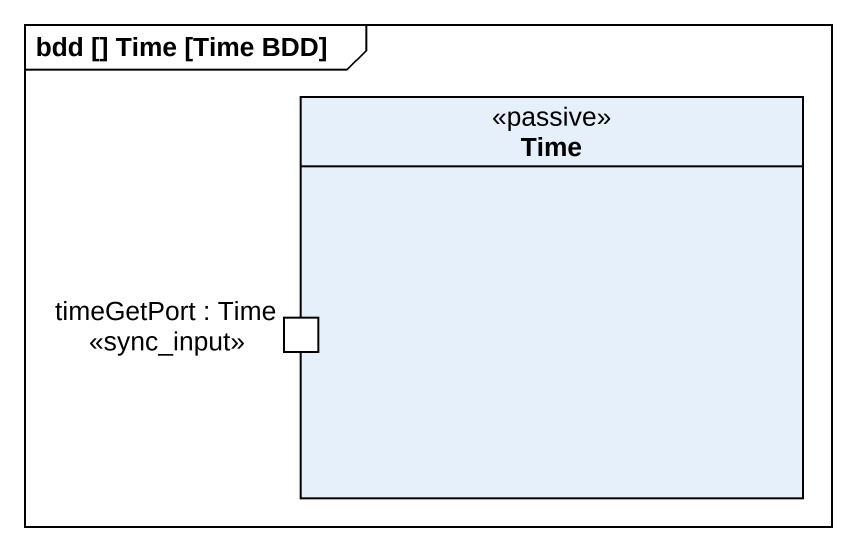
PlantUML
@startuml
mainframe bdd [] Time [Time BDD]
rectangle Time <<passive>> {
  port "timeGetPort : Time <<sync_input>>" as timeGetPort_Time_sync_input
}
@enduml
